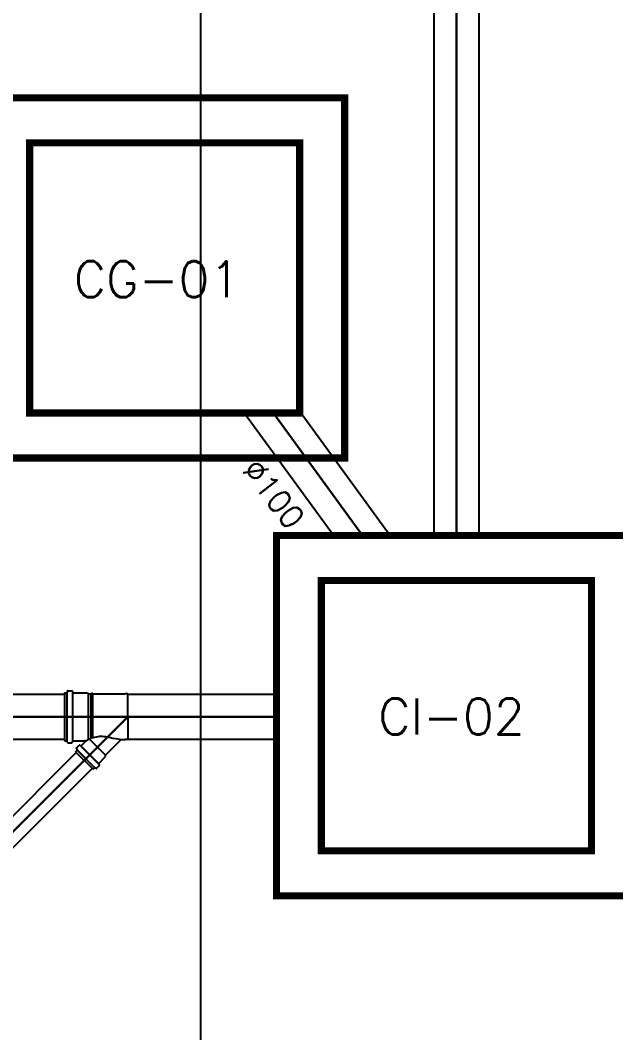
# Model space of a CAD drawing. Header units: millimetres. Extents: x 1111 to 1959, y -391 to -319.
# Drawn here: x 1418.265 to 1420.348, y -380.216 to -376.676 of the extents above; entities that cross this region are included whole.
import ezdxf
from ezdxf.enums import TextEntityAlignment as Align

# ---------------------------------------------------------------- set-up
doc = ezdxf.new("R2010")
doc.units = ezdxf.units.MM
for name, color, linetype in [('ARQ-PENA-02', 2, 'Continuous'), ('CONEXAO_ESGOTO', 6, 'Continuous'), ('Texto-Tubos', 7, 'Continuous'), ('TigreCad', 2, 'Continuous')]:
    doc.layers.add(name, color=color, linetype=linetype)
doc.layers.add('TQ-Tubos detalhe', color=1, linetype='Continuous', lineweight=30)
doc.styles.add('ROMANS', font='romans')
doc.styles.add('TCTUBOS-TXT', font='txt.shx')

# ---------------------------------------------------------------- blocks, each defined once
blk = doc.blocks.new('01')
at = {"layer": 'ARQ-PENA-02', "color": 8}
blk.add_line((1152.324, -332.8113), (1152.324, -313.3613), dxfattribs=at)

msp = doc.modelspace()

# ---------------------------------------------------------------- linework, layer by layer
at = {"layer": 'CONEXAO_ESGOTO', "const_width": 0.0251, "flags": 128}
for points in [[(1418.1398, -378.2065), (1419.3997, -378.2065), (1419.3997, -376.9466), (1418.1398, -376.9466), (1418.1398, -378.2065)], [(1418.2973, -378.049), (1419.2422, -378.049), (1419.2422, -377.1041), (1418.2973, -377.1041), (1418.2973, -378.049)], [(1419.161, -379.7371), (1420.4209, -379.7371), (1420.4209, -378.4771), (1419.161, -378.4771), (1419.161, -379.7371)], [(1419.3184, -379.5796), (1420.2634, -379.5796), (1420.2634, -378.6346), (1419.3184, -378.6346), (1419.3184, -379.5796)]]:
    msp.add_lwpolyline(points, close=True, dxfattribs=at)
at = {"layer": 'CONEXAO_ESGOTO'}
msp.add_lwpolyline([(1418.4837, -378.9636, 0, 0, 0), (1418.6412, -378.9636, 0.085, 0, 0), (1418.8302, -378.9636, 0, 0, 0)], format="xyseb", dxfattribs=at)
at = {"layer": 'TigreCad'}
for p, q in [((1419.7127, -366.5803), (1419.7122, -378.4771)), ((1419.8697, -366.5803), (1419.8697, -378.4771)), ((1419.0498, -378.049), (1419.3614, -378.4771)), ((1419.2422, -378.0416), (1419.5593, -378.4771)), ((1418.4195, -379.0269), (1418.4266, -379.0269)), ((1418.4195, -379.0269), (1418.4196, -379.1946)), ((1418.4278, -379.0269), (1418.4278, -379.1946)), ((1418.4293, -379.0209), (1418.4282, -379.0257)), ((1418.4309, -379.0198), (1418.4455, -379.0198)), ((1418.447, -379.0213), (1418.4474, -379.0253)), ((1418.4479, -379.0269), (1418.4479, -379.1946)), ((1418.449, -379.0269), (1418.4994, -379.0268)), ((1418.4994, -379.0268), (1418.503, -379.0308)), ((1418.4998, -379.0272), (1418.5034, -379.0311)), ((1418.5132, -379.0311), (1418.5136, -379.0288)), ((1418.5136, -379.0288), (1418.5183, -379.0288)), ((1418.5183, -379.0311), (1418.5183, -379.0288)), ((1417.6851, -379.0323), (1418.4195, -379.0323)), ((1418.5034, -379.1906), (1418.5034, -379.0311)), ((1418.5034, -379.0311), (1418.5132, -379.0311)), ((1418.5133, -379.1867), (1418.5132, -379.0311)), ((1418.5183, -379.0311), (1418.6317, -379.0311)), ((1418.5184, -379.1847), (1418.5183, -379.0311)), ((1418.6412, -379.0311), (1418.6317, -379.0311)), ((1418.6412, -379.111), (1418.6412, -379.0311)), ((1418.6412, -379.0323), (1419.161, -379.0323)), ((1418.6412, -379.111), (1418.6412, -379.1909)), ((1417.6851, -379.1898), (1418.4196, -379.1898)), ((1418.4196, -379.1946), (1418.4266, -379.1946)), ((1418.4294, -379.2005), (1418.4282, -379.1958)), ((1418.431, -379.2016), (1418.4455, -379.2017)), ((1418.4471, -379.2001), (1418.4475, -379.1961)), ((1418.4491, -379.1946), (1418.4924, -379.1946)), ((1418.4779, -379.2127), (1418.4932, -379.1973)), ((1418.5066, -379.189), (1418.5629, -379.2453)), ((1418.507, -379.1894), (1418.5633, -379.2457)), ((1418.5633, -379.2457), (1418.6176, -379.191)), ((1418.6176, -379.191), (1418.6318, -379.1909)), ((1418.6412, -379.1909), (1418.6318, -379.1909)), ((1418.6412, -379.1898), (1419.161, -379.1898)), ((1417.5991, -380.0966), (1418.4608, -379.2358)), ((1418.4582, -379.2332), (1418.4629, -379.2284)), ((1418.4582, -379.2332), (1418.5192, -379.2942)), ((1418.4609, -379.2221), (1418.4633, -379.2265)), ((1418.4613, -379.2205), (1418.4708, -379.2107)), ((1418.4637, -379.2272), (1418.5243, -379.2879)), ((1418.4641, -379.2276), (1418.5247, -379.2882)), ((1418.4759, -379.2127), (1418.4731, -379.2103)), ((1418.4771, -379.2139), (1418.5377, -379.2745)), ((1418.4774, -379.2142), (1418.5381, -379.2749)), ((1418.5393, -379.2741), (1418.5633, -379.25)), ((1418.542, -379.2792), (1418.5393, -379.276)), ((1418.5633, -379.25), (1418.5633, -379.2457)), ((1417.6547, -380.1522), (1418.5165, -379.2915)), ((1418.5192, -379.2942), (1418.5239, -379.2894)), ((1418.5302, -379.2914), (1418.5259, -379.289)), ((1418.5318, -379.291), (1418.5417, -379.2815))]:
    msp.add_line(p, q, dxfattribs=at)
for centre, radius, start, end in [((1418.4266, -379.0253), 0.00157, 270.022, 345.022), ((1418.4309, -379.0213), 0.00157, 90.022, 165.022), ((1418.4455, -379.0213), 0.00157, 5.022, 90.022), ((1418.4491, -379.0253), 0.00157, 185.022, 270.022), ((1418.4267, -379.1962), 0.00157, 15.022, 90.022), ((1418.431, -379.2001), 0.00157, 195.022, 270.022), ((1418.4456, -379.2001), 0.00157, 270.022, 355.022), ((1418.4491, -379.1962), 0.00157, 90.022, 175.022), ((1418.4924, -379.1961), 0.00157, 315.022, 90.022), ((1418.5554, -379.2996), 0.1205, 99.473, 120.514), ((1418.5476, -379.2863), 0.1062, 72.155, 96.467), ((1418.4769, -379.8651), 0.6878, 78.291, 81.379), ((1418.6176, -379.1925), 0.00157, 90.022, 145.754), ((1418.4621, -379.2213), 0.00157, 135.022, 210.022), ((1418.4621, -379.2272), 0.00157, 315.022, 30.022), ((1418.4719, -379.2119), 0.00157, 50.022, 135.022), ((1418.4767, -379.2115), 0.00157, 230.022, 315.022), ((1418.5405, -379.2752), 0.00157, 135.022, 220.022), ((1418.5251, -379.2902), 0.00157, 60.022, 135.022), ((1418.531, -379.2902), 0.00157, 240.022, 315.022), ((1418.5405, -379.2803), 0.00157, 315.022, 40.022)]:
    msp.add_arc(centre, radius, start, end, dxfattribs=at)
at = {"layer": 'TQ-Tubos detalhe'}
for p, q in [((1419.7909, -366.5803), (1419.7909, -378.4771)), ((1419.1503, -378.049), (1419.4619, -378.4771)), ((1417.605, -380.1463), (1418.6415, -379.111)), ((1417.6378, -379.111), (1418.6412, -379.111)), ((1418.6412, -379.111), (1419.161, -379.111))]:
    msp.add_line(p, q, dxfattribs=at)

# ---------------------------------------------------------------- block references
at = {"xscale": 1.574902874475, "yscale": 1.574902874475, "zscale": 1.574902874475}
msp.add_blockref('01', (-395.9019, 139.3166), dxfattribs=at)

# ---------------------------------------------------------------- texts
at = {"layer": 'CONEXAO_ESGOTO', "style": 'ROMANS'}
msp.add_text('CG-01', height=0.12587, dxfattribs=at).set_placement((1418.7432, -377.6443), align=Align.CENTER)
at = {"layer": 'CONEXAO_ESGOTO', "insert": (1419.5172, -379.1728), "char_height": 0.12587, "width": 1.312245, "attachment_point": 7, "line_spacing_factor": 0.798, "style": 'ROMANS'}
msp.add_mtext('CI-02', dxfattribs=at)
at = {"layer": 'Texto-Tubos', "style": 'TCTUBOS-TXT'}
msp.add_text('%%C100', height=0.07875, rotation=307.7542, dxfattribs=at).set_placement((1419.1199, -378.3558), align=Align.CENTER)

doc.saveas('drawing.dxf')
